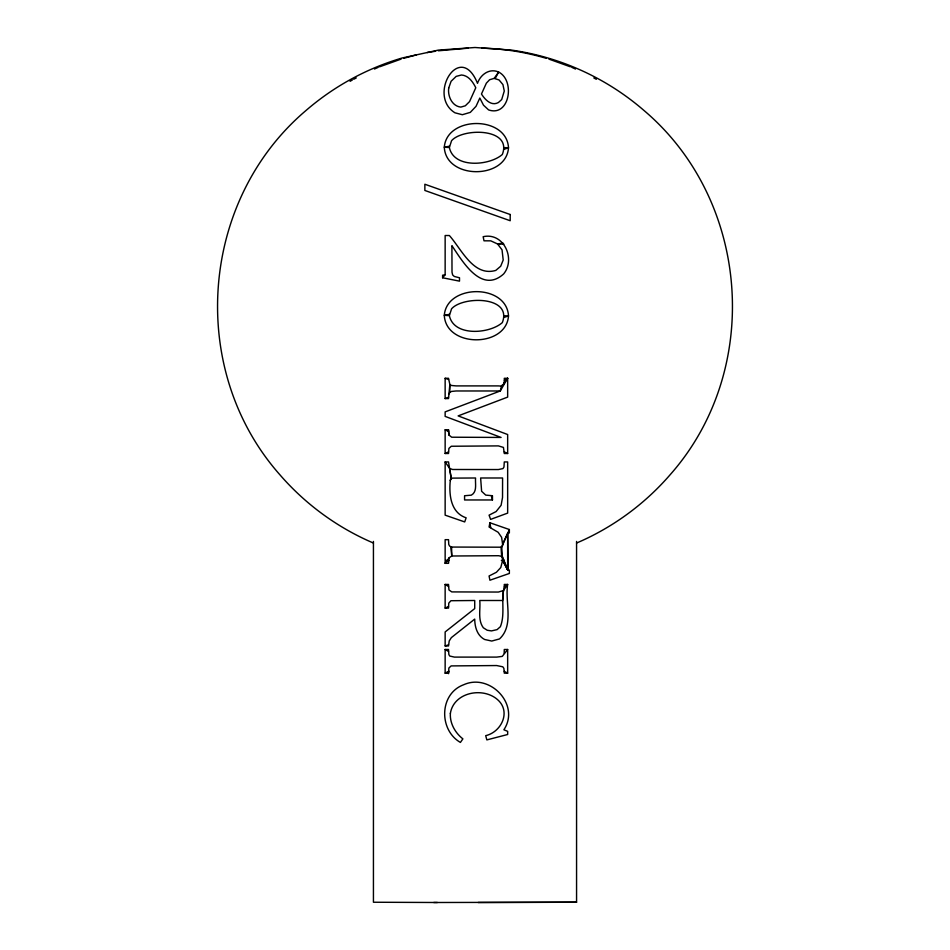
<?xml version="1.0" encoding="UTF-8"?>
<svg xmlns="http://www.w3.org/2000/svg" width="950" height="950" viewBox="0 0 950 950"><rect width="100%" height="100%" fill="white"/><g stroke="black" fill="none" stroke-linecap="round" stroke-linejoin="round"><path stroke-width="1.43" d="M448.863 394.012L449.777 392.469L449.849 384.477L448.519 378.302L445.146 378.302L445.146 398.572L448.519 398.572L449.849 384.477L451.428 385.474L456.119 385.902L498.37 385.902C503.452 387.232 505.008 382.256 504.284 378.302L507.656 378.302L507.656 397.112L458.137 415.898L507.656 434.53L507.656 453.494L504.284 453.494L503.441 447.426L498.37 445.894L451.286 446.251L448.911 448.424L448.519 453.494L445.146 453.494L445.146 429.839L448.519 429.839L448.97 435.064L451.678 437.214L501.077 437.439L445.146 416.397L445.146 411.884L500.27 390.973L507.656 378.302L504.284 380.273M450.288 480.498C448.875 494.522 450.561 512.644 466.129 517.809L464.704 521.93L445.146 515.161L445.146 461.938L448.519 461.938L451.214 478.444L450.288 480.498L450.585 479.109L452.319 478.123L475.558 477.992C475.036 483.681 477.458 491.756 471.307 495.164L464.574 495.734L464.574 499.961L492.456 499.961L492.456 495.734L485.735 495.104L481.614 491.281L480.629 477.992L502.586 477.992L502.526 497.527L501.101 505.293L496.114 511.563L489.072 515.161L490.604 519.389L507.656 513.107L507.656 461.938L504.284 461.938L503.963 467.044L502.942 468.588L498.37 469.549L452.556 469.49L449.659 468.409L445.146 461.938M502.55 560.702L501.754 547.034L509.354 529.53L489.915 522.773L489.072 526.989L498.156 532.297L501.6 537.308L502.586 544.112L502.503 545.692L501.054 547.2L451.594 547.058L449.623 546.084L448.756 544.433L448.519 539.671L445.146 539.671L445.146 563.326L448.519 563.326L449.172 557.745L451.784 555.999L498.643 555.714L502.396 556.581L507.656 569.739L509.354 570.083L509.354 573.456L489.915 580.224L489.072 575.997L496.423 572.268L500.781 567.53L502.55 560.702L507.656 569.739L507.656 533.33L509.354 532.903L509.354 529.53M449.362 147.523L451.559 140.719C462.674 127.787 512.608 127.751 502.348 154.458C489.879 165.656 453.874 168.886 449.362 147.523L444.291 147.214C446.832 115.591 506.754 115.484 508.499 147.784C506.291 179.645 445.954 179.823 444.291 147.214L449.445 146.193M449.362 315.649L451.559 308.845C462.674 295.913 512.608 295.877 502.348 322.584C489.879 333.782 453.874 337.012 449.362 315.649L444.291 315.329C446.832 283.717 506.754 283.599 508.499 315.911C506.291 347.771 445.954 347.949 444.291 315.329L449.445 314.308M504.177 653.279L504.284 649.491L507.656 649.491L507.656 673.158L504.284 673.158L503.88 668.361L502.823 666.817L496.672 665.546L451.131 665.914L448.887 668.028L448.519 673.158L445.146 673.158L445.146 649.491L448.519 649.491L448.863 654.562L449.754 656.046L454.433 657.103L496.672 657.103L502.265 656.391L507.656 649.491M504.284 586.886C500.781 599.937 505.376 614.163 500.377 626.703L497.088 629.624L491.459 630.907L487.231 630.254L483.324 627.76C477.541 619.875 480.629 609.496 479.774 600.495L502.586 600.495L503.464 590.556L507.656 584.44L504.284 584.44L504.284 586.886L507.656 584.44C504.794 601.813 514.271 625.278 499.498 638.934L491.756 641.048L484.571 639.469C477.114 635.491 474.81 626.953 474.715 619.091L451.357 637.616L449.231 640.941L448.519 645.941L445.146 645.941L445.146 631.94L474.715 608.582L474.715 600.495L450.941 600.721L448.78 603.131L448.519 608.095L445.146 608.095L445.146 584.44L448.519 584.44L448.982 589.962L451.784 591.909L498.37 592.052L503.464 590.556M448.471 673.681L448.816 671.009M502.586 544.112L507.656 533.33L508.084 569.822M495.223 78.434L498.631 72.058C515.363 80.334 509.711 117.206 488.597 109.915L483.503 105.189L479.821 98.052L476.033 106.317L470.309 112.373L462.365 114.712L455.003 112.824C426.764 95.606 460.097 40.221 477.506 83.339C480.367 74.682 489.511 67.889 498.631 72.058L494.19 78.375L489.618 79.729L486.364 83.161L481.46 94.014C484.928 99.513 491.245 106.459 498.394 102.541L501.683 99.572L504.284 91.022L502.93 84.597L499.059 79.966L494.19 78.375M449.172 557.745L445.146 563.326L448.637 560.156M504.141 382.696L507.656 378.302M442.605 277.768L445.146 274.74L445.146 235.517L449.362 235.517C461.641 249.351 473.468 276.961 495.793 270.418L500.697 266.226L503.203 260.039L502.039 249.85L497.562 243.96L490.806 240.849L484.001 240.813L483.158 236.704C503.702 232.037 516.016 259.017 503.607 273.98C481.329 293.954 462.686 261.63 451.903 245.658L452.01 272.223L452.639 274.93L454.314 276.474L459.503 277.768L459.503 281.141L442.605 277.768L442.605 275.227L445.146 274.74M503.571 384.406L501.636 385.676L500.27 390.973L456.119 390.973L451.404 391.436L449.777 392.469M350.075 81.32L352.426 79.931M445.146 673.158L448.519 671.365M353.709 79.266L356.274 77.936M445.146 453.494L448.519 451.891M445.146 608.095L448.519 606.504M374.454 69.017L378.219 67.355M576.567 543.056L582.255 540.538A258.186 258.186 0 0 0 670.118 474.762C762.696 370.191 750.595 200.889 644.076 110.556A258.186 258.186 0 0 0 511.741 50.124L475 47.5L438.259 50.124L402.266 57.962A258.186 258.186 0 0 0 305.924 110.556C199.405 200.889 187.304 370.191 279.882 474.762A258.186 258.186 0 0 0 367.745 540.538L373.433 543.056M379.549 66.832L401.102 59.102M445.146 398.572L448.519 397.254M504.189 149.245L508.499 147.784L504.284 147.618M504.189 317.371L508.499 315.911L504.284 315.744M445.146 645.941L448.519 644.824M403.845 58.282L416.242 54.922M501.754 547.034L501.054 547.2L501.624 555.893L507.656 569.739L502.586 559.55M503.037 243.081L497.562 243.96L503.844 244.079M427.108 52.559L435.539 51.241M438.354 50.801L468.207 48.165M501.363 560.488L504.272 560.286M576.567 541.429L576.567 902.239L433.734 902.5M478.123 902.5L576.567 902.239M437.392 902.5L373.433 902.239L373.433 541.429M481.793 48.165C503.571 48.581 525.255 52.143 546.155 58.282M445.776 560.286L448.697 560.488M548.898 59.102L570.392 66.809M445.146 378.302L448.519 379.454M571.722 67.319L575.486 69.041M504.284 451.891L507.656 453.494M445.146 429.839L448.519 431.502L448.97 435.064M593.809 77.936L596.351 79.278M504.284 671.365L507.656 673.158M445.146 649.491L448.519 651.427M445.146 584.44L448.519 586.506M491.387 495.734L492.456 499.961M489.915 522.773L490.711 527.63M449.659 468.409L451.214 478.444M450.775 546.832L451.784 555.999L451.594 547.058M448.519 429.839L448.519 431.502M450.371 713.367C449.73 723.283 455.157 732.889 462.887 738.874L460.406 742.425C438.651 729.98 439.173 693.69 463.731 684.724C490.01 672.802 520.541 704.829 503.88 729.766L507.656 731.357L507.656 734.504L486.851 739.896L485.688 735.668C501.493 732.011 511.314 711.514 497.468 699.556C482.647 686.66 453.744 692.301 450.371 713.367M448.721 88.018C447.581 96.045 451.951 106.151 460.821 107.101L465.334 105.782L469.549 101.603L475.784 87.744C472.934 81.949 468.504 75.454 461.439 75.002L456.166 76.392L451.084 81.296L448.721 88.018M510.197 214.51L424.864 184.241L424.864 190.463L510.197 220.732L510.197 214.51"/></g></svg>
